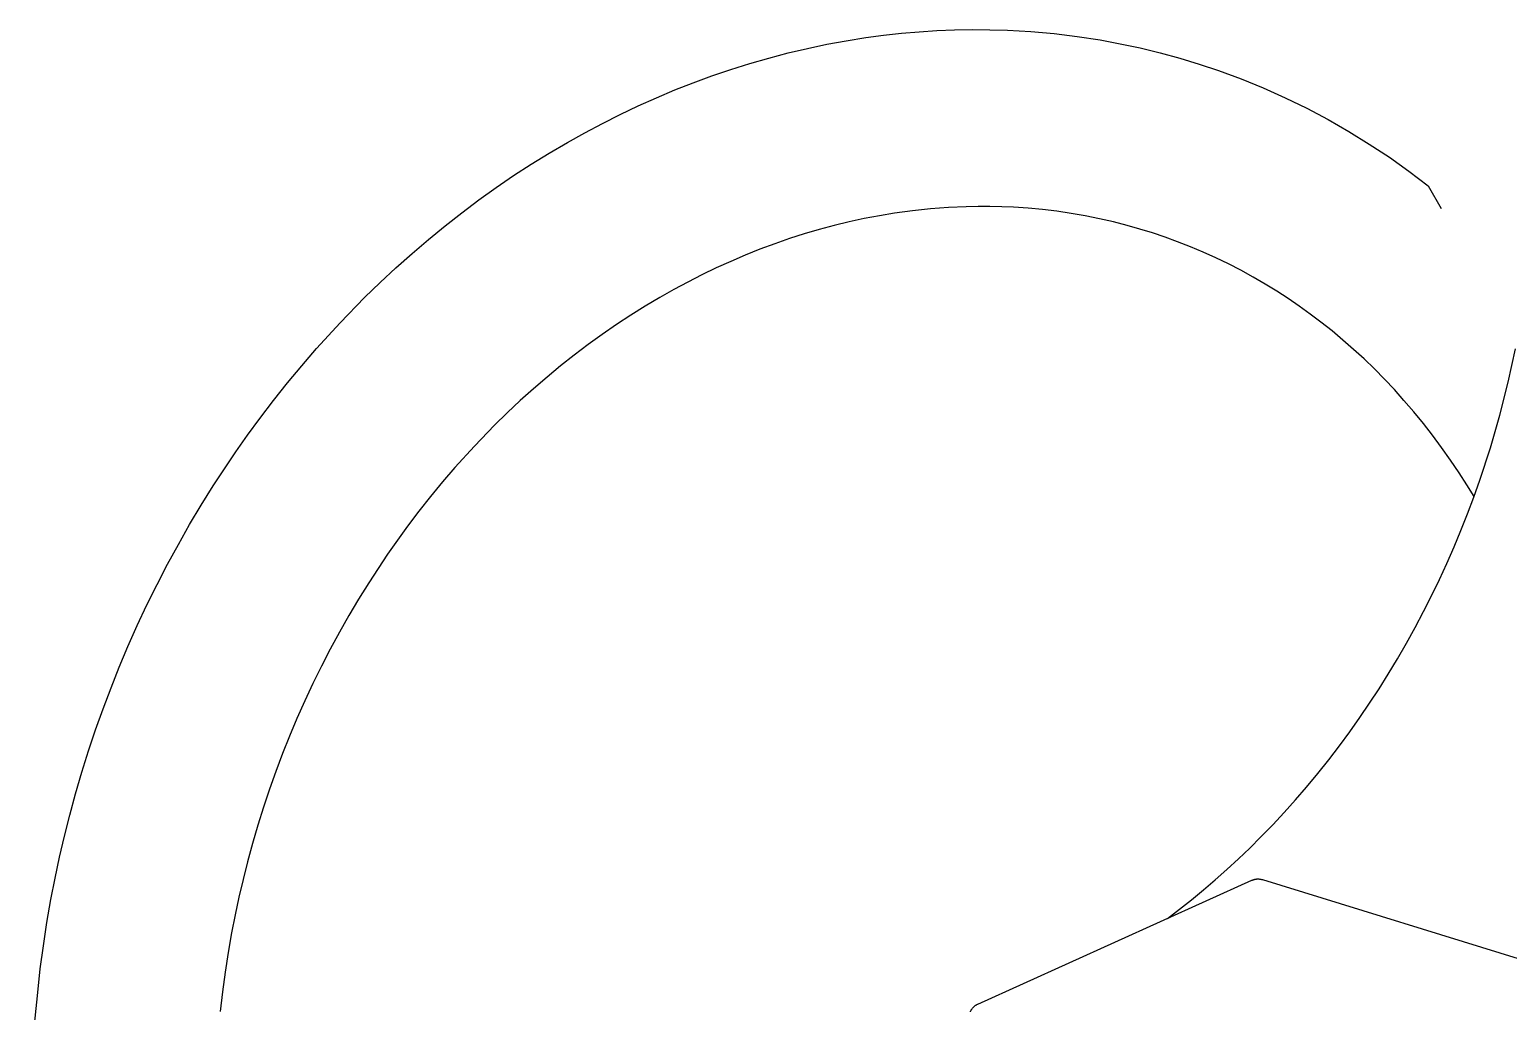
# Model space of a CAD drawing. Header units: millimetres. Extents: x -2163 to 4354, y -841 to 3711.
# Drawn here: x -1342.3 to -938.2, y 1073.8 to 1342.1 of the extents above; entities that cross this region are included whole.
import ezdxf

# ---------------------------------------------------------------- set-up
doc = ezdxf.new("R2010")
doc.units = ezdxf.units.MM
doc.header["$MEASUREMENT"] = 0
doc.layers.add('Utwórz2D linie widoczne', color=7, linetype='Continuous', true_color=0x000000)

msp = doc.modelspace()

# ---------------------------------------------------------------- linework, layer by layer
at = {"layer": 'Utwórz2D linie widoczne'}
for p, q in [((-1099.24, 1341.52), (-1094.39, 1341.83)), ((-1094.39, 1341.83), (-1089.55, 1342.03)), ((-1089.55, 1342.03), (-1084.71, 1342.11)), ((-1084.71, 1342.11), (-1079.89, 1342.08)), ((-1079.89, 1342.08), (-1075.07, 1341.93)), ((-1075.07, 1341.93), (-1068.7, 1341.57)), ((-1129.78, 1336.96), (-1124.48, 1338.08)), ((-1124.48, 1338.08), (-1119.15, 1339.06)), ((-1119.15, 1339.06), (-1113.8, 1339.91)), ((-1113.8, 1339.91), (-1108.94, 1340.56)), ((-1108.94, 1340.56), (-1104.09, 1341.1)), ((-1104.09, 1341.1), (-1099.24, 1341.52)), ((-1068.7, 1341.57), (-1062.36, 1341)), ((-1062.36, 1341), (-1056.05, 1340.24)), ((-1056.05, 1340.24), (-1049.79, 1339.28)), ((-1049.79, 1339.28), (-1044.27, 1338.26)), ((-1044.27, 1338.26), (-1038.79, 1337.09)), ((-1145.53, 1332.84), (-1140.31, 1334.34)), ((-1140.31, 1334.34), (-1135.05, 1335.72)), ((-1135.05, 1335.72), (-1129.78, 1336.96)), ((-1038.79, 1337.09), (-1033.34, 1335.76)), ((-1033.34, 1335.76), (-1027.98, 1334.3)), ((-1027.98, 1334.3), (-1022.67, 1332.68)), ((-1155.87, 1329.46), (-1150.72, 1331.21)), ((-1150.72, 1331.21), (-1145.53, 1332.84)), ((-1022.67, 1332.68), (-1017.4, 1330.92)), ((-1017.4, 1330.92), (-1011.25, 1328.64)), ((-1166.03, 1325.6), (-1160.97, 1327.59)), ((-1160.97, 1327.59), (-1155.87, 1329.46)), ((-1011.25, 1328.64), (-1005.17, 1326.16)), ((-1005.17, 1326.16), (-999.18, 1323.48)), ((-1176, 1321.28), (-1171.04, 1323.5)), ((-1171.04, 1323.5), (-1166.03, 1325.6)), ((-999.18, 1323.48), (-993.28, 1320.6)), ((-1185.79, 1316.49), (-1180.92, 1318.94)), ((-1180.92, 1318.94), (-1176, 1321.28)), ((-993.28, 1320.6), (-987.48, 1317.54)), ((-1195.37, 1311.28), (-1190.61, 1313.94)), ((-1190.61, 1313.94), (-1185.79, 1316.49)), ((-987.48, 1317.54), (-981.78, 1314.28)), ((-981.78, 1314.28), (-976.19, 1310.84)), ((-1200.33, 1308.37), (-1195.37, 1311.28)), ((-976.19, 1310.84), (-970.72, 1307.22)), ((-1205.22, 1305.34), (-1200.33, 1308.37)), ((-970.72, 1307.22), (-965.36, 1303.42)), ((-1214.8, 1298.96), (-1210.05, 1302.2)), ((-1210.05, 1302.2), (-1205.22, 1305.34)), ((-965.36, 1303.42), (-960.14, 1299.45)), ((-1219.54, 1295.57), (-1214.8, 1298.96)), ((-960.14, 1299.45), (-956.56, 1293.26)), ((-1224.21, 1292.08), (-1219.54, 1295.57)), ((-1091.23, 1293.5), (-1096.12, 1293.13)), ((-1086.35, 1293.71), (-1091.23, 1293.5)), ((-1083.11, 1293.77), (-1086.35, 1293.71)), ((-1079.87, 1293.77), (-1083.11, 1293.77)), ((-1076.65, 1293.69), (-1079.87, 1293.77)), ((-1073.44, 1293.55), (-1076.65, 1293.69)), ((-1069.47, 1293.29), (-1073.44, 1293.55)), ((-1228.8, 1288.48), (-1224.21, 1292.08)), ((-1118.33, 1289.57), (-1122.41, 1288.58)), ((-1114.22, 1290.46), (-1118.33, 1289.57)), ((-1110.1, 1291.25), (-1114.22, 1290.46)), ((-1105.95, 1291.94), (-1110.1, 1291.25)), ((-1101.03, 1292.61), (-1105.95, 1291.94)), ((-1096.12, 1293.13), (-1101.03, 1292.61)), ((-1065.52, 1292.92), (-1069.47, 1293.29)), ((-1061.59, 1292.45), (-1065.52, 1292.92)), ((-1057.68, 1291.88), (-1061.59, 1292.45)), ((-1053.81, 1291.2), (-1057.68, 1291.88)), ((-1049.96, 1290.43), (-1053.81, 1291.2)), ((-1046.13, 1289.56), (-1049.96, 1290.43)), ((-1042.34, 1288.59), (-1046.13, 1289.56)), ((-1233.31, 1284.79), (-1228.8, 1288.48)), ((-1130.61, 1286.28), (-1134.66, 1284.98)), ((-1126.52, 1287.48), (-1130.61, 1286.28)), ((-1122.41, 1288.58), (-1126.52, 1287.48)), ((-1038.87, 1287.61), (-1042.34, 1288.59)), ((-1035.42, 1286.54), (-1038.87, 1287.61)), ((-1031.99, 1285.39), (-1035.42, 1286.54)), ((-1028.6, 1284.15), (-1031.99, 1285.39)), ((-1237.81, 1280.95), (-1233.31, 1284.79)), ((-1142.74, 1282.07), (-1146.75, 1280.47)), ((-1138.69, 1283.58), (-1142.74, 1282.07)), ((-1134.66, 1284.98), (-1138.69, 1283.58)), ((-1025.07, 1282.77), (-1028.6, 1284.15)), ((-1021.58, 1281.29), (-1025.07, 1282.77)), ((-1018.13, 1279.73), (-1021.58, 1281.29)), ((-1242.22, 1277.01), (-1237.81, 1280.95)), ((-1150.73, 1278.77), (-1154.66, 1276.98)), ((-1146.75, 1280.47), (-1150.73, 1278.77)), ((-1014.72, 1278.08), (-1018.13, 1279.73)), ((-1011.33, 1276.34), (-1014.72, 1278.08)), ((-1246.55, 1272.98), (-1242.22, 1277.01)), ((-1162.46, 1273.12), (-1166.29, 1271.06)), ((-1158.58, 1275.09), (-1162.46, 1273.12)), ((-1154.66, 1276.98), (-1158.58, 1275.09)), ((-1007.98, 1274.5), (-1011.33, 1276.34)), ((-1004.68, 1272.59), (-1007.98, 1274.5)), ((-1250.79, 1268.87), (-1246.55, 1272.98)), ((-1166.29, 1271.06), (-1170.08, 1268.92)), ((-1001.43, 1270.59), (-1004.68, 1272.59)), ((-998.35, 1268.59), (-1001.43, 1270.59)), ((-1257.48, 1262.01), (-1250.79, 1268.87)), ((-1174.1, 1266.53), (-1178.06, 1264.05)), ((-1170.08, 1268.92), (-1174.1, 1266.53)), ((-995.32, 1266.51), (-998.35, 1268.59)), ((-992.34, 1264.37), (-995.32, 1266.51)), ((-1263.94, 1254.93), (-1257.48, 1262.01)), ((-1181.97, 1261.49), (-1185.82, 1258.83)), ((-1178.06, 1264.05), (-1181.97, 1261.49)), ((-989.41, 1262.16), (-992.34, 1264.37)), ((-986.38, 1259.75), (-989.41, 1262.16)), ((-1185.82, 1258.83), (-1189.69, 1256.04)), ((-983.4, 1257.27), (-986.38, 1259.75)), ((-980.49, 1254.72), (-983.4, 1257.27)), ((-1267.97, 1250.27), (-1263.94, 1254.93)), ((-1193.49, 1253.17), (-1197.23, 1250.21)), ((-1189.69, 1256.04), (-1193.49, 1253.17)), ((-977.64, 1252.1), (-980.49, 1254.72)), ((-938.21, 1245.78), (-936.22, 1254.89)), ((-1271.89, 1245.54), (-1267.97, 1250.27)), ((-1197.23, 1250.21), (-1200.91, 1247.17)), ((-974.81, 1249.37), (-977.64, 1252.1)), ((-972.05, 1246.58), (-974.81, 1249.37)), ((-1275.72, 1240.72), (-1271.89, 1245.54)), ((-1200.91, 1247.17), (-1204.6, 1243.99)), ((-969.35, 1243.72), (-972.05, 1246.58)), ((-940.5, 1236.75), (-938.21, 1245.78)), ((-1204.6, 1243.99), (-1208.22, 1240.74)), ((-966.72, 1240.8), (-969.35, 1243.72)), ((-964.04, 1237.67), (-966.72, 1240.8)), ((-1279.45, 1235.83), (-1275.72, 1240.72)), ((-1211.77, 1237.41), (-1215.25, 1234)), ((-1208.22, 1240.74), (-1211.77, 1237.41)), ((-961.43, 1234.49), (-964.04, 1237.67)), ((-943.09, 1227.8), (-940.5, 1236.75)), ((-1282.75, 1231.32), (-1279.45, 1235.83)), ((-1215.25, 1234), (-1220.78, 1228.3)), ((-958.9, 1231.24), (-961.43, 1234.49)), ((-1285.96, 1226.75), (-1282.75, 1231.32)), ((-956.44, 1227.93), (-958.9, 1231.24)), ((-1289.09, 1222.12), (-1285.96, 1226.75)), ((-1220.78, 1228.3), (-1226.11, 1222.42)), ((-954, 1224.48), (-956.44, 1227.93)), ((-945.99, 1218.95), (-943.09, 1227.8)), ((-1292.14, 1217.43), (-1289.09, 1222.12)), ((-1226.11, 1222.42), (-1229.47, 1218.52)), ((-951.65, 1220.98), (-954, 1224.48)), ((-949.58, 1217.75), (-951.65, 1220.98)), ((-1295.42, 1212.17), (-1292.14, 1217.43)), ((-1229.47, 1218.52), (-1232.74, 1214.55)), ((-947.57, 1214.48), (-949.58, 1217.75)), ((-947.62, 1214.34), (-945.99, 1218.95)), ((-1232.74, 1214.55), (-1235.93, 1210.51)), ((-949.34, 1209.77), (-947.62, 1214.34)), ((-1298.6, 1206.84), (-1295.42, 1212.17)), ((-1235.93, 1210.51), (-1239.04, 1206.4)), ((-951.14, 1205.23), (-949.34, 1209.77)), ((-1301.67, 1201.45), (-1298.6, 1206.84)), ((-1239.04, 1206.4), (-1241.8, 1202.61)), ((-953.03, 1200.73), (-951.14, 1205.23)), ((-1304.63, 1196), (-1301.67, 1201.45)), ((-1241.8, 1202.61), (-1244.49, 1198.77)), ((-954.99, 1196.26), (-953.03, 1200.73)), ((-1244.49, 1198.77), (-1247.11, 1194.87)), ((-1307.5, 1190.47), (-1304.63, 1196)), ((-1247.11, 1194.87), (-1249.66, 1190.94)), ((-957.03, 1191.82), (-954.99, 1196.26)), ((-1310.25, 1184.88), (-1307.5, 1190.47)), ((-1249.66, 1190.94), (-1252.42, 1186.49)), ((-959.16, 1187.42), (-957.03, 1191.82)), ((-1312.9, 1179.24), (-1310.25, 1184.88)), ((-1252.42, 1186.49), (-1255.1, 1181.99)), ((-961.36, 1183.06), (-959.16, 1187.42)), ((-1255.1, 1181.99), (-1257.68, 1177.44)), ((-963.65, 1178.73), (-961.36, 1183.06)), ((-1315.44, 1173.54), (-1312.9, 1179.24)), ((-1257.68, 1177.44), (-1260.17, 1172.84)), ((-966.02, 1174.44), (-963.65, 1178.73)), ((-1317.81, 1167.92), (-1315.44, 1173.54)), ((-1260.17, 1172.84), (-1262.59, 1168.15)), ((-968.47, 1170.2), (-966.02, 1174.44)), ((-1262.59, 1168.15), (-1264.92, 1163.42)), ((-971, 1166), (-968.47, 1170.2)), ((-1320.08, 1162.25), (-1317.81, 1167.92)), ((-973.52, 1161.99), (-971, 1166)), ((-1322.24, 1156.54), (-1320.08, 1162.25)), ((-1264.92, 1163.42), (-1267.15, 1158.65)), ((-976.11, 1158.03), (-973.52, 1161.99)), ((-1324.29, 1150.78), (-1322.24, 1156.54)), ((-1267.15, 1158.65), (-1269.29, 1153.83)), ((-978.78, 1154.11), (-976.11, 1158.03)), ((-1269.29, 1153.83), (-1271.3, 1149.06)), ((-981.51, 1150.25), (-978.78, 1154.11)), ((-1326.23, 1144.99), (-1324.29, 1150.78)), ((-1271.3, 1149.06), (-1273.22, 1144.26)), ((-984.36, 1146.38), (-981.51, 1150.25)), ((-1328.06, 1139.16), (-1326.23, 1144.99)), ((-1273.22, 1144.26), (-1275.05, 1139.42)), ((-987.28, 1142.58), (-984.36, 1146.38)), ((-990.27, 1138.82), (-987.28, 1142.58)), ((-1329.77, 1133.3), (-1328.06, 1139.16)), ((-1275.05, 1139.42), (-1276.78, 1134.54)), ((-993.34, 1135.13), (-990.27, 1138.82)), ((-1331.38, 1127.41), (-1329.77, 1133.3)), ((-1276.78, 1134.54), (-1278.43, 1129.63)), ((-996.36, 1131.64), (-993.34, 1135.13)), ((-1278.43, 1129.63), (-1279.98, 1124.69)), ((-1002.59, 1124.82), (-999.44, 1128.2)), ((-999.44, 1128.2), (-996.36, 1131.64)), ((-1332.82, 1121.71), (-1331.38, 1127.41)), ((-1279.98, 1124.69), (-1281.43, 1119.73)), ((-1005.81, 1121.51), (-1002.59, 1124.82)), ((-1334.15, 1115.98), (-1332.82, 1121.71)), ((-1281.43, 1119.73), (-1282.79, 1114.73)), ((-1008.86, 1118.47), (-1005.81, 1121.51)), ((-1335.37, 1110.23), (-1334.15, 1115.98)), ((-1015.1, 1112.61), (-1011.96, 1115.51)), ((-1011.96, 1115.51), (-1008.86, 1118.47)), ((-1282.79, 1114.73), (-1284.01, 1109.9)), ((-1018.28, 1109.79), (-1015.1, 1112.61)), ((-1336.49, 1104.45), (-1335.37, 1110.23)), ((-1284.01, 1109.9), (-1285.14, 1105.06)), ((-1083.19, 1075.83), (-1008.26, 1109.66)), ((-1021.5, 1107.04), (-1018.28, 1109.79)), ((-1008.26, 1109.66), (-1008.13, 1109.72)), ((-1008.13, 1109.72), (-1008.01, 1109.77)), ((-1008.01, 1109.77), (-1007.87, 1109.82)), ((-1007.87, 1109.82), (-1007.74, 1109.86)), ((-1007.74, 1109.86), (-1007.61, 1109.89)), ((-1007.61, 1109.89), (-1007.47, 1109.93)), ((-1007.47, 1109.93), (-1007.33, 1109.95)), ((-1007.33, 1109.95), (-1007.2, 1109.98)), ((-1007.2, 1109.98), (-1007.06, 1109.99)), ((-1007.06, 1109.99), (-1006.92, 1110.01)), ((-1006.92, 1110.01), (-1006.78, 1110.02)), ((-1006.78, 1110.02), (-1006.64, 1110.02)), ((-1006.64, 1110.02), (-1006.5, 1110.02)), ((-1006.5, 1110.02), (-1006.36, 1110.01)), ((-1006.36, 1110.01), (-1006.22, 1110)), ((-1006.22, 1110), (-1006.09, 1109.99)), ((-1006.09, 1109.99), (-1005.95, 1109.97)), ((-1005.95, 1109.97), (-1005.81, 1109.94)), ((-1005.81, 1109.94), (-1005.68, 1109.91)), ((-1005.68, 1109.91), (-1005.54, 1109.88)), ((-1005.54, 1109.88), (-1005.41, 1109.84)), ((-1005.41, 1109.84), (81.3, 774.27)), ((-1337.59, 1098.13), (-1336.49, 1104.45)), ((-1285.14, 1105.06), (-1286.18, 1100.19)), ((-1028.06, 1101.75), (-1024.76, 1104.36)), ((-1024.76, 1104.36), (-1021.5, 1107.04)), ((-1286.18, 1100.19), (-1287.13, 1095.3)), ((-1031.39, 1099.22), (-1028.06, 1101.75)), ((-1338.56, 1091.78), (-1337.59, 1098.13)), ((-1287.13, 1095.3), (-1288.07, 1089.96)), ((-1339.4, 1085.42), (-1338.56, 1091.78)), ((-1288.07, 1089.96), (-1288.89, 1084.59)), ((-1340.11, 1079.04), (-1339.4, 1085.42)), ((-1288.89, 1084.59), (-1289.61, 1079.22)), ((-1289.61, 1079.22), (-1290.21, 1073.83)), ((-1342.34, 1056.87), (-1340.11, 1079.04)), ((-1084.41, 1074.98), (-1084.31, 1075.08)), ((-1084.31, 1075.08), (-1084.21, 1075.17)), ((-1084.21, 1075.17), (-1084.11, 1075.26)), ((-1084.11, 1075.26), (-1084, 1075.34)), ((-1084, 1075.34), (-1083.89, 1075.42)), ((-1083.89, 1075.42), (-1083.78, 1075.5)), ((-1083.78, 1075.5), (-1083.67, 1075.57)), ((-1083.67, 1075.57), (-1083.55, 1075.64)), ((-1083.55, 1075.64), (-1083.43, 1075.71)), ((-1083.43, 1075.71), (-1083.31, 1075.77)), ((-1083.31, 1075.77), (-1083.19, 1075.83)), ((-1085.23, 1073.74), (-1085.18, 1073.87)), ((-1085.18, 1073.87), (-1085.12, 1073.99)), ((-1085.12, 1073.99), (-1085.05, 1074.11)), ((-1085.05, 1074.11), (-1084.99, 1074.23)), ((-1084.99, 1074.23), (-1084.91, 1074.34)), ((-1084.91, 1074.34), (-1084.84, 1074.46)), ((-1084.84, 1074.46), (-1084.76, 1074.57)), ((-1084.76, 1074.57), (-1084.68, 1074.67)), ((-1084.68, 1074.67), (-1084.59, 1074.78)), ((-1084.59, 1074.78), (-1084.5, 1074.88)), ((-1084.5, 1074.88), (-1084.41, 1074.98))]:
    msp.add_line(p, q, dxfattribs=at)

doc.saveas('drawing.dxf')
